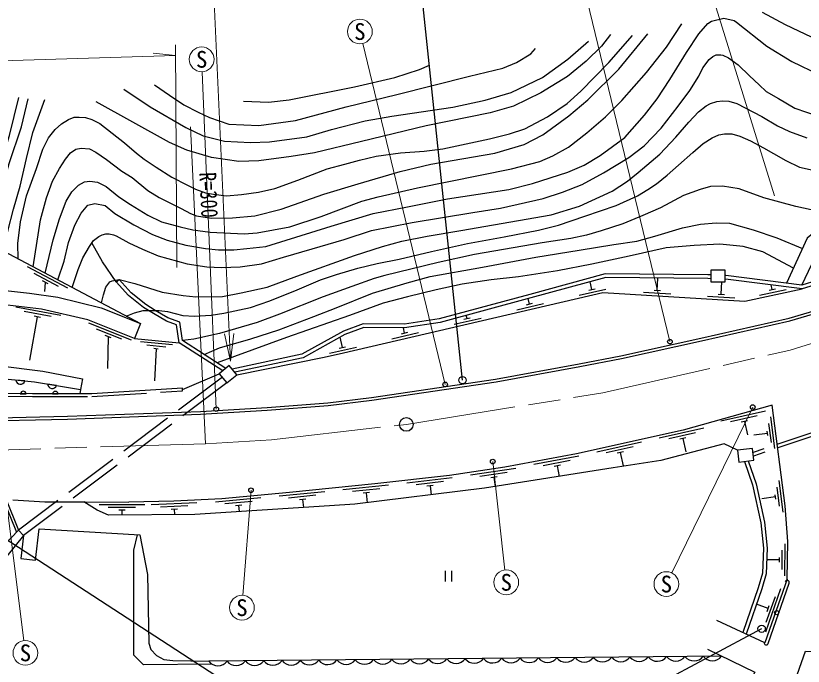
# Model space of a CAD drawing. Units: millimetres at full size, sheet at 1:1000; details may follow other scales. Extents: x 40000 to 680000, y 20000 to 380000.
# Drawn here: x 119228 to 205225, y 248834 to 319923 of the extents above; entities that cross this region are included whole.
import ezdxf
from ezdxf.enums import TextEntityAlignment as Align

# ---------------------------------------------------------------- set-up
doc = ezdxf.new("R2010")
doc.units = ezdxf.units.MM
doc.header["$LTSCALE"] = 1000
doc.linetypes.add('CHAIN', pattern=[18.5, 12, -1.5, 3.5, -1.5])
doc.linetypes.add('DASHED', pattern=[7.5, 6, -1.5])
for name, color, linetype, lineweight in [('M-BGD', 7, 'Continuous', 25), ('M-BMK', 2, 'CHAIN', 13), ('M-BMK-SRVR', 3, 'Continuous', 25), ('M-STR-HTXT', 7, 'Continuous', 13), ('M-STR-STRC', 7, 'Continuous', 25)]:
    doc.layers.add(name, color=color, linetype=linetype, lineweight=lineweight)
doc.styles.add('ＭＳ ゴシック', font='')
doc.styles.get('ＭＳ ゴシック').set_extended_font_data('MS Gothic')

# ---------------------------------------------------------------- blocks, each defined once
blk = doc.blocks.new('open_arrow')
at = {"color": 0, "linetype": 'Continuous', "lineweight": -2}
blk.add_lwpolyline([(7.5, 1.25), (0, 0), (7.5, -1.25)], dxfattribs=at)

msp = doc.modelspace()

# ---------------------------------------------------------------- linework, layer by layer
at = {"layer": 'M-BGD'}
for p, q in [((113298, 296634), (132860, 286278)), ((124932, 290136), (120513, 292475)), ((123908, 290339), (121256, 291742)), ((122751, 290612), (122132, 290939)), ((122442, 290775), (122350, 289788)), ((130203, 290849), (130503, 291114)), ((182147, 290002), (181950, 290851)), ((189280, 289907), (189361, 291259)), ((196267, 289486), (196350, 290855)), ((180754, 289370), (183676, 290049)), ((181806, 289923), (182488, 290081)), ((188931, 289928), (189629, 289886)), ((200446, 289382), (203378, 290018)), ((201506, 289919), (202190, 290067)), ((201848, 289993), (201737, 290504)), ((175328, 288418), (175191, 289009)), ((187765, 289698), (190759, 289517)), ((194752, 289276), (197746, 289096)), ((195918, 289507), (196617, 289465)), ((173935, 287787), (176857, 288465)), ((174988, 288339), (175669, 288497)), ((124150, 287159), (119232, 288060)), ((123113, 287044), (120162, 287584)), ((121583, 287019), (120714, 282269)), ((121927, 286956), (121239, 287082)), ((167117, 286203), (170039, 286882)), ((168169, 286756), (168851, 286914)), ((168510, 286835), (168432, 287171)), ((131862, 284466), (127223, 286333)), ((130822, 284561), (128039, 285681)), ((161691, 285251), (161562, 285810)), ((129643, 284712), (128994, 284973)), ((129319, 284843), (129249, 281386)), ((154900, 283674), (154643, 284780)), ((160298, 284620), (163220, 285298)), ((161350, 285172), (162032, 285331)), ((132206, 284651), (137070, 284178)), ((136351, 283947), (132867, 284286)), ((135625, 283716), (133535, 283919)), ((134795, 283495), (134307, 283543)), ((134551, 283519), (134369, 280019)), ((153507, 283043), (156429, 283721)), ((154559, 283595), (155241, 283754)), ((137446, 279082), (141456, 280807)), ((120216, 280015), (119230, 280113)), ((123679, 279518), (122701, 279677)), ((126314, 279090), (126223, 278613)), ((137455, 278932), (137436, 279232)), ((119728, 278620), (120354, 278615)), ((123228, 278612), (123854, 278612)), ((201107, 276708), (196227, 275618)), ((200197, 276197), (197269, 275543)), ((202132, 272618), (201686, 276089)), ((199140, 275654), (198456, 275501)), ((198798, 275577), (199125, 274113)), ((201745, 273274), (201477, 275356)), ((194384, 274846), (189504, 273757)), ((193473, 274335), (190545, 273682)), ((201345, 274034), (201282, 274520)), ((192416, 273792), (191733, 273640)), ((192074, 273716), (192401, 272252)), ((201314, 274277), (199826, 274086)), ((187552, 273321), (182672, 272232)), ((186641, 272811), (183713, 272157)), ((180711, 271787), (175797, 270865)), ((185584, 272267), (184901, 272115)), ((185242, 272191), (185569, 270727)), ((179784, 271308), (176835, 270754)), ((173827, 270448), (168881, 269719)), ((178709, 270801), (178021, 270672)), ((178365, 270736), (178581, 269586)), ((166893, 269416), (161925, 268858)), ((172882, 270006), (169914, 269568)), ((171788, 269541), (171095, 269439)), ((171442, 269490), (171590, 268485)), ((159935, 268619), (154961, 268114)), ((165933, 269007), (162952, 268672)), ((164824, 268580), (164128, 268502)), ((164476, 268541), (164585, 267572)), ((202637, 266331), (202369, 268414)), ((203024, 265675), (202578, 269146)), ((152971, 267912), (147997, 267407)), ((152007, 267513), (149022, 267209)), ((158971, 268220), (155986, 267917)), ((157857, 267805), (157161, 267734)), ((157509, 267770), (157617, 266701)), ((202237, 267091), (202174, 267577)), ((139010, 266708), (134016, 266464)), ((146002, 267233), (141023, 266774)), ((145033, 266843), (142046, 266567)), ((150893, 267098), (150197, 267027)), ((150545, 267063), (150634, 266183)), ((202206, 267334), (200718, 267143)), ((133320, 266472), (128321, 266490)), ((132319, 266176), (129319, 266186)), ((131168, 265880), (130468, 265882)), ((130818, 265881), (130817, 265357)), ((138026, 266359), (135029, 266213)), ((136892, 266004), (136193, 265970)), ((136542, 265987), (136570, 265410)), ((143916, 266438), (143219, 266374)), ((143567, 266406), (143629, 265738)), ((120066, 263134), (119522, 263715)), ((202930, 259420), (202935, 261520)), ((203228, 258720), (203236, 262220)), ((202632, 260226), (202633, 260716)), ((202632, 260471), (201239, 260474)), ((166104, 259264), (166104, 258090)), ((166804, 259264), (166804, 258090)), ((201147, 252599), (202795, 257320)), ((201393, 251314), (203687, 257927)), ((201193, 253642), (202182, 256475)), ((201404, 255157), (200116, 255608)), ((201289, 254827), (201520, 255488)), ((196305, 249947), (140308, 249377))]:
    msp.add_line(p, q, dxfattribs=at)
at = {"layer": 'M-BGD', "linetype": 'DASHED'}
for p, q in [((141814, 280432), (119522, 263715)), ((142289, 279798), (120066, 263134)), ((222257, 279754), (199740, 272198)), ((222371, 279370), (199790, 271793))]:
    msp.add_line(p, q, dxfattribs=at)
at = {"layer": 'M-BGD'}
for points in [[(200757, 320304), (203267, 318972), (206839, 317254), (211437, 315353), (213673, 314590), (215957, 314174), (218622, 313928), (220204, 313887), (222509, 314088), (225222, 314326), (229997, 315340), (233150, 316560), (235796, 317907), (239346, 319571), (243075, 321483), (244939, 322645), (245969, 323569), (246643, 324204)], [(123811, 291069), (124502, 293088), (124998, 295132), (125691, 297049), (126374, 298358), (127088, 299226), (127875, 299412), (128989, 299178), (130031, 298307), (132126, 297085), (134175, 296016), (135746, 295407), (137802, 294836), (139936, 294470), (141385, 294324), (143052, 294347), (144471, 294471), (146527, 294699), (153671, 296924), (158268, 298308), (162002, 299055), (166362, 299909), (173070, 300927), (175671, 301590), (179511, 302827), (181307, 303609), (183060, 304663), (185724, 306612), (187888, 309071), (189278, 310847), (190649, 312971), (192462, 315897), (193805, 317942), (194795, 319065), (195220, 319346), (196538, 319643), (197673, 319418), (197936, 319213), (201252, 316616), (203994, 314926), (206987, 313482)], [(122449, 291790), (123313, 295429), (124006, 297715), (124751, 299651), (125335, 300671), (126090, 301426), (126746, 301785), (127331, 301830), (128147, 301747), (129104, 301265), (130501, 300144), (131752, 299305), (133646, 298126), (135147, 297407), (137170, 296846), (138570, 296540), (140450, 296286), (144155, 296090), (145609, 296213), (149154, 296870), (152596, 297971), (157009, 299644), (158820, 300121), (163098, 301106), (173365, 303183), (176445, 304007), (177892, 304597), (179588, 305565), (181599, 307136), (183644, 308875), (185411, 310672), (188092, 313724), (190288, 316486), (191959, 319021)], [(119474, 293365), (119437, 295032), (119758, 297393), (120392, 300252), (121478, 303228), (122187, 305353), (122787, 306576), (123528, 307504), (124224, 308116), (124984, 308596), (125608, 308827), (126162, 308827), (126849, 308805), (127519, 308578), (128395, 308130), (131117, 306043), (132427, 304920), (133241, 304260), (134546, 303393), (136288, 302287), (137969, 301391), (138843, 300965), (139953, 300565), (140812, 300417), (142256, 300224), (143891, 300387), (145724, 300659), (147528, 301056), (150044, 301937), (153239, 303189), (155154, 303685), (156771, 304125), (158572, 304561), (161230, 304924), (163837, 305126), (165871, 305375), (170968, 306487), (173135, 307013), (174816, 307575), (177291, 308865), (179432, 310329), (180943, 311689), (183998, 314815), (186589, 317751)], [(121146, 292479), (121931, 297608), (122573, 300036), (123230, 301836), (124002, 303227), (124654, 304266), (125189, 304932), (125778, 305334), (126379, 305458), (127270, 305362), (127991, 304998), (129129, 304217), (130816, 302955), (131944, 302245), (133648, 300843), (134889, 300072), (137282, 298842), (138329, 298294), (138970, 298049), (140607, 297797), (142898, 297827), (145325, 298045), (148213, 298798), (152887, 300420), (156627, 301543), (161208, 302905), (164553, 303687), (171559, 304904), (174742, 305845), (176799, 306919), (179627, 308997), (181719, 310748), (185075, 314080), (188270, 317961)], [(184174, 317855), (183210, 316596), (181533, 314944), (179492, 313280), (176579, 311505), (173571, 310055), (171037, 309300), (164059, 307900), (156989, 306189), (151841, 304944), (149288, 304556), (145786, 304071), (143592, 303991), (140616, 304444), (137909, 305235), (136033, 306075), (128022, 310507)], [(131035, 311884), (133912, 309950), (137806, 307719), (139689, 306812), (142016, 306221), (144858, 306056), (146924, 306142), (151019, 306701), (153717, 307481), (157367, 308424), (160303, 308959), (166964, 309928), (170475, 310681), (173313, 311518), (176749, 313175), (179510, 315166), (181792, 317127)], [(125380, 290238), (126041, 292202), (126567, 293482), (127274, 294706), (127705, 295351), (128294, 295816), (128680, 295984), (129056, 296073), (129413, 296073), (129898, 295984), (130190, 295860), (131586, 295123), (133059, 294409), (134789, 293683), (137939, 292829), (140086, 292470), (141688, 292422), (143740, 292489), (146050, 292797), (148459, 293542), (151588, 294446), (155088, 295484), (158088, 296438), (162502, 297326), (169125, 298415), (172149, 298904), (176827, 299933), (178930, 300633), (181088, 301477), (183424, 302770), (186167, 304440), (187842, 305695), (189719, 307639), (191581, 310024), (192833, 311746), (193810, 313313), (194265, 314231), (194947, 315129), (195343, 315486), (195714, 315667), (196235, 315667), (196445, 315628), (197079, 315311), (198127, 314566), (199363, 313358), (200415, 312386), (201188, 311633), (202506, 310864), (204322, 309830), (206847, 308963)], [(134390, 312357), (136018, 311231), (137577, 310192), (139139, 309368), (140375, 308803), (142485, 308081), (145763, 307940), (149760, 308477), (155327, 309958), (160850, 311326), (168765, 313326), (172437, 314189), (173918, 314825), (175468, 315777), (176000, 316355)], [(144109, 310599), (146833, 310473), (149076, 310725), (156208, 312149), (160632, 313160), (163325, 314064), (164398, 314524)], [(115117, 295671), (115923, 298836), (116933, 301541), (117560, 303606), (118547, 306841), (119549, 310997)], [(116210, 295093), (116814, 297604), (117661, 300713), (118508, 303786), (119847, 307794), (120589, 310852)], [(117924, 294185), (118364, 296386), (118978, 298802), (119697, 301311), (120403, 304322), (121087, 307167), (122393, 310766)], [(128589, 288540), (128798, 289410), (129072, 290255), (129494, 290831), (129750, 290970), (130503, 291114), (132219, 290678), (135213, 289715), (137504, 289348), (138891, 289197), (141790, 289240), (143851, 289654), (146689, 290271), (149938, 291446), (156210, 293729), (159269, 294694), (161398, 295288), (164152, 295840), (167843, 296451), (177704, 298165), (180774, 299099), (184351, 300763), (186043, 301851), (187190, 302786), (189558, 304804), (191315, 306658), (192747, 308278), (193781, 309419), (194637, 310065), (195112, 310318), (195781, 310565), (196390, 310620), (197102, 310590), (197971, 310326), (200691, 308922), (202428, 307904), (203724, 307270), (205608, 306583)], [(131292, 287109), (132192, 287470), (133129, 287696), (134905, 287705), (135812, 287589), (137491, 287174), (138761, 287100), (140573, 287197), (141935, 287402), (144871, 288038), (146992, 288754), (149951, 289952), (152498, 291056), (154242, 291655), (156595, 292326), (158681, 292832), (161096, 293318), (164639, 294157), (168576, 295041), (172577, 295779), (176325, 296475), (178514, 297049), (181382, 298005), (184809, 299172), (187112, 300257), (188252, 300943), (189206, 301566), (190357, 302500), (191613, 303588), (193180, 304980), (194288, 305944), (195265, 306572), (196014, 306896), (196638, 307011), (197436, 307014), (198306, 306758), (199451, 306241), (200892, 305481), (201965, 304851), (203309, 304099), (204827, 303365), (207284, 302821)], [(245058, 305599), (235190, 305472), (228248, 305858), (217404, 305062), (205651, 295612), (203402, 290700)], [(205063, 290492), (207269, 295075), (217459, 303251), (227867, 304119), (235008, 303706), (240934, 303719)], [(237417, 302100), (231852, 299781), (224757, 297079), (214886, 293525), (205063, 290492), (196772, 291527), (196707, 291529)], [(206934, 298513), (204407, 299074), (200918, 300036), (198211, 300997), (196408, 301282), (195108, 301246), (193962, 300945), (192146, 300286), (189641, 298937), (187713, 298092), (185515, 297191), (183165, 296432), (181554, 295956), (179847, 295577), (176731, 295108), (169336, 293820), (165364, 292942), (159515, 291537), (158383, 291194), (155938, 290344), (152791, 289188), (148014, 287302), (145585, 286402), (141471, 285209), (138690, 284596), (137438, 284417)], [(92167, 275910), (104810, 275706), (114336, 275626), (124894, 275848), (139418, 276366), (146699, 276820), (153354, 277328), (158099, 277896), (171678, 279916), (180825, 281587), (185367, 282480), (194122, 284393), (203778, 286589), (210196, 288482), (219518, 291468), (228416, 294716), (238667, 298836), (238680, 298842)], [(92178, 276330), (104815, 276006), (114334, 275926), (124886, 276148), (139403, 276666), (146679, 277120), (153325, 277626), (158059, 278193), (171629, 280212), (180769, 281882), (185306, 282774), (194057, 284686), (203702, 286879), (210107, 288769), (219421, 291752), (228309, 294996), (238549, 299112), (238555, 299115)], [(139800, 282904), (141471, 283619), (144896, 284599), (147972, 285593), (151790, 287048), (154217, 288006), (158191, 289600), (161965, 290742), (164487, 291431), (170184, 292454), (176023, 293552), (180744, 294317), (184535, 294933), (187044, 295296), (189004, 295826), (192043, 296732), (194005, 297133), (195706, 297295), (197163, 297269), (199747, 296535), (202348, 295659), (205135, 294484)], [(130203, 290849), (128718, 293019), (127542, 295107)], [(204144, 292322), (200796, 294124), (198660, 294710), (196128, 294947), (193318, 294827), (190272, 294575), (186220, 293667), (182142, 292788), (178375, 292048), (174146, 291384), (171161, 291057), (167995, 290607), (165141, 289980), (162021, 289223), (159333, 288526), (155662, 287182), (148810, 284773), (141224, 281991)], [(195138, 291591), (194816, 291603), (183612, 291718), (175363, 289470), (165478, 286783), (161670, 286208), (157174, 286267), (155001, 285435), (150479, 282927), (142868, 281310)], [(85244, 289963), (93393, 291397), (113777, 290377), (120741, 289594), (123825, 289151), (128564, 288007), (132860, 286278)], [(141837, 281122), (137070, 284178), (136771, 286134), (135680, 286554), (134264, 287366), (133194, 288039), (131542, 289336), (130203, 290849)], [(142161, 281390), (137438, 284417), (137131, 286424), (135853, 286916), (134470, 287709), (133424, 288367), (131818, 289628), (130503, 291114)], [(195138, 291190), (194806, 291203), (183664, 291318), (175468, 289084), (165560, 286390), (161697, 285808), (157246, 285866), (155170, 285072), (150621, 282549), (143155, 280962)], [(205099, 290085), (196740, 291128), (196707, 291129)], [(132860, 286278), (132206, 284651), (127103, 286704), (122042, 287871), (117064, 288430), (111068, 288861), (92938, 289703), (85339, 288417), (85244, 289963)], [(155008, 283084), (183343, 289664), (198852, 288729), (205099, 290085)], [(143375, 280695), (152908, 282596), (155008, 283084)], [(91827, 282364), (114499, 281896), (117218, 281718), (122168, 281065), (126533, 280228), (126314, 279090)], [(91759, 281228), (106121, 280866), (114401, 280594), (121262, 279911), (126314, 279090)], [(137436, 279232), (127524, 278614), (121052, 278611), (110497, 278683), (98696, 278765), (92065, 279314)], [(201826, 277353), (192129, 274650), (180457, 272045), (172626, 270575), (166580, 269683), (158436, 268769), (149110, 267821), (141738, 267141), (136482, 266885), (131569, 266778)], [(203467, 258334), (203537, 262476), (203235, 266381), (201826, 277353)], [(198041, 272434), (196607, 273137), (189655, 271303), (184457, 270511), (170428, 268302), (156258, 266531), (153478, 266364), (138775, 265430), (129346, 265343), (128134, 265888), (126650, 266795)], [(198819, 271228), (199690, 268664), (200588, 264502), (200900, 261731), (200767, 259009), (200305, 257410), (198643, 252514)], [(199224, 271278), (200077, 268771), (200984, 264567), (201301, 261744), (201164, 258943), (200687, 257290), (199008, 252343)], [(111198, 267002), (117911, 266925), (119295, 263476)], [(118902, 267015), (122411, 266797), (126822, 266795), (131569, 266778)], [(119522, 263715), (117941, 262045), (117124, 260951), (116311, 259473), (115694, 257933), (115478, 256668), (115689, 249154), (123530, 231733)], [(120066, 263134), (119790, 260605), (121385, 260430), (121801, 263846), (132781, 263188), (133617, 258864), (133763, 251361), (133973, 250677), (134583, 250027), (135407, 249555), (136374, 249477), (140308, 249377)], [(140655, 249067), (133162, 248987), (132128, 250039), (132128, 261519), (132522, 263203)], [(120066, 263134), (118262, 260860), (117431, 259515), (117154, 258377), (116678, 251083), (117154, 248059), (124095, 233415)], [(203467, 258334), (201041, 251388), (195806, 253847)], [(194776, 250697), (199928, 248170), (197555, 243575), (194181, 234210)], [(199649, 233958), (205474, 250490), (209300, 250419)]]:
    msp.add_lwpolyline(points, dxfattribs=at)
at = {"layer": 'M-BGD', "linetype": 'DASHED'}
for points in [[(237579, 301735), (232000, 299409), (224896, 296704), (215013, 293145), (205099, 290085)], [(92353, 278989), (98683, 278465), (110495, 278383), (121051, 278311), (127534, 278314), (137455, 278932)], [(91627, 267733), (108491, 267333), (118115, 267222), (119522, 263715)]]:
    msp.add_lwpolyline(points, dxfattribs=at)
at = {"layer": 'M-BGD'}
for points in [[(195138, 290855), (196707, 290855), (196707, 292110), (195138, 292110)], [(142289, 279798), (143375, 280695), (142542, 281704), (141456, 280807)], [(198199, 271152), (199844, 271354), (199686, 272636), (198041, 272434)]]:
    msp.add_lwpolyline(points, close=True, dxfattribs=at)
msp.add_circle((202327, 254695), 225, dxfattribs=at)
for centre, radius, start, end in [((119733, 280162), 505, 185.49035, 343.14854), ((123206, 279694), 505, 181.94459, 339.60279), ((120041, 278563), 318, 9.49747, 169.7152), ((123541, 278557), 318, 9.92049, 170.13822), ((203475, 258001), 225, 340.86517, 160.86517), ((201180, 251388), 225, 160.86517, 340.86517), ((141301, 250137), 1250, 217.4527, 323.71291), ((143301, 250157), 1250, 217.4527, 323.71291), ((145300, 250178), 1250, 217.4527, 323.71291), ((147300, 250198), 1250, 217.4527, 323.71291), ((149300, 250218), 1250, 217.4527, 323.71291), ((151300, 250239), 1250, 217.4527, 323.71291), ((153300, 250259), 1250, 217.4527, 323.71291), ((155300, 250279), 1250, 217.4527, 323.71291), ((157300, 250300), 1250, 217.4527, 323.71291), ((159300, 250320), 1250, 217.4527, 323.71291), ((161300, 250340), 1250, 217.4527, 323.71291), ((163300, 250361), 1250, 217.4527, 323.71291), ((165299, 250381), 1250, 217.4527, 323.71291), ((167299, 250402), 1250, 217.4527, 323.71291), ((169299, 250422), 1250, 217.4527, 323.71291), ((171299, 250442), 1250, 217.4527, 323.71291), ((173299, 250463), 1250, 217.4527, 323.71291), ((175299, 250483), 1250, 217.4527, 323.71291), ((177299, 250503), 1250, 217.4527, 323.71291), ((179299, 250524), 1250, 217.4527, 323.71291), ((181299, 250544), 1250, 217.4527, 323.71291), ((183299, 250564), 1250, 217.4527, 323.71291), ((185298, 250585), 1250, 217.4527, 323.71291), ((187298, 250605), 1250, 217.4527, 323.71291), ((189298, 250625), 1250, 217.4527, 323.71291), ((191298, 250646), 1250, 217.4527, 323.71291), ((193298, 250666), 1250, 217.4527, 323.71291), ((195298, 250686), 1250, 217.4527, 323.71291)]:
    msp.add_arc(centre, radius, start, end, dxfattribs=at)
at = {"layer": 'M-BMK'}
msp.add_lwpolyline([(62060, 272787), (87146, 272222), (109989, 272237), (139949, 273157), (147148, 273582), (161881, 275267), (183333, 278718), (203804, 283372), (223792, 289682), (236259, 294529), (256998, 303963)], dxfattribs=at)
at = {"layer": 'M-BMK-SRVR'}
msp.add_circle((161881, 275267), 750, dxfattribs=at)
at = {"layer": 'M-STR-HTXT'}
for p, q in [((202071, 300254), (194023, 326296)), ((190664, 284306), (181624, 321571)), ((136832, 292407), (136666, 316749)), ((166126, 279632), (157126, 316885)), ((136674, 315577), (134233, 315844)), ((141121, 276929), (139589, 313811)), ((139949, 273157), (138297, 307778)), ((199713, 277159), (190869, 259031)), ((171316, 271198), (172641, 259347)), ((144921, 268070), (144032, 256584)), ((118138, 267341), (120113, 251636))]:
    msp.add_line(p, q, dxfattribs=at)
for points in [[(142665, 282192), (140459, 331081), (104346, 331081)], [(92260, 314726), (109323, 314737), (136674, 315577)]]:
    msp.add_lwpolyline(points, dxfattribs=at)
for centre in [(156809, 318197), (139533, 315160), (172791, 258006), (190277, 257818), (143928, 255238), (120282, 250296)]:
    msp.add_circle(centre, 1350, dxfattribs=at)
at = {"layer": 'M-STR-STRC'}
for p, q in [((168012, 280091), (163650, 321648)), ((112160, 266637), (156971, 237522)), ((200683, 252936), (183177, 243579))]:
    msp.add_line(p, q, dxfattribs=at)
for centre, radius in [((190664, 284306), 250), ((168012, 280091), 400), ((166126, 279632), 250), ((141121, 276929), 250), ((199713, 277159), 250), ((171316, 271198), 250), ((144921, 268070), 250), ((200683, 252936), 400)]:
    msp.add_circle(centre, radius, dxfattribs=at)

# ---------------------------------------------------------------- block references
at = {"layer": 'M-STR-HTXT', "xscale": 400, "yscale": 400, "rotation": 92.6}
msp.add_blockref('open_arrow', (142665, 282192), dxfattribs=at)

# ---------------------------------------------------------------- texts
at = {"layer": 'M-STR-HTXT', "style": 'ＭＳ ゴシック'}
for p in [(156809, 318197), (139533, 315160), (172791, 258006), (190277, 257818), (143928, 255238), (120282, 250296)]:
    msp.add_text('S', height=1833, dxfattribs=at).set_placement(p, align=Align.MIDDLE_CENTER)
at = {"layer": 'M-STR-HTXT', "style": 'ＭＳ ゴシック', "width": 0.8}
msp.add_text('R=300', height=1833, rotation=272.732, dxfattribs=at).set_placement((138843, 300266), align=Align.BOTTOM_CENTER)

doc.saveas('drawing.dxf')
